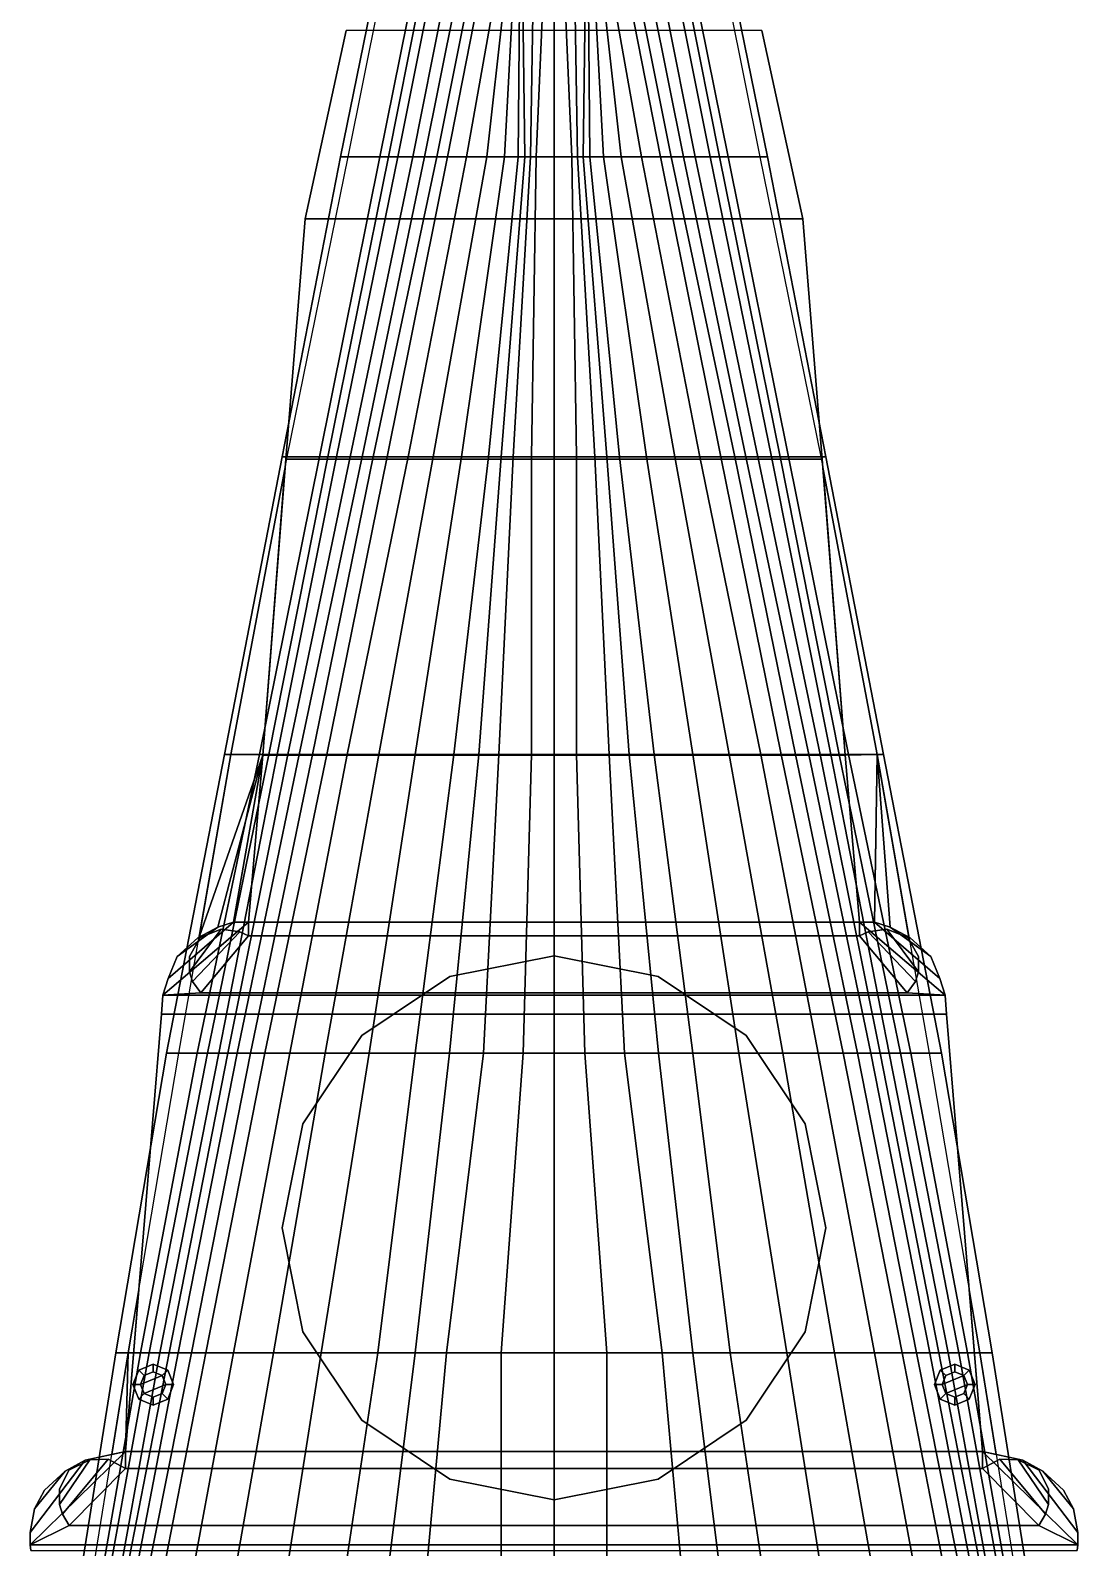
# Model space of a CAD drawing. Extents: x -14 to 14, y -80 to 101.
# Drawn here: x -10.23 to 10.23, y 51.73 to 81.35 of the extents above; entities that cross this region are included whole.
import ezdxf

# ---------------------------------------------------------------- set-up
doc = ezdxf.new("R2010")
doc.units = 0
doc.layers.get('0').update_dxf_attribs({"linetype": 'CONTINUOUS'})
doc.layers.add('CITADELLE', color=3, linetype='CONTINUOUS')
doc.layers.add('SUPERSTRUCTURE', color=4, linetype='CONTINUOUS')

msp = doc.modelspace()

# ---------------------------------------------------------------- linework, layer by layer
for points in [[(-2.95, 84.85, 1.9), (-2.2, 84.85, -2.09), (-3.4, 78.88, -2.09), (-4.17, 78.88, 1.9)], [(-2.82, 84.85, 1.9), (-2.95, 84.85, 1.9), (-4.17, 78.88, 1.9), (-4.02, 78.88, 1.9)], [(-2.2, 84.85, -2.09), (-2.05, 84.85, -3.04), (-3.23, 78.88, -3.04), (-3.4, 78.88, -2.09)], [(-2.05, 84.85, -3.04), (-1.86, 84.85, -3.26), (-3.05, 78.88, -3.26), (-3.23, 78.88, -3.04)], [(-1.86, 84.85, -3.26), (-1.57, 84.85, -4.64), (-2.76, 78.88, -4.64), (-3.05, 78.88, -3.26)], [(-1.57, 84.85, -4.64), (-1.33, 84.85, -5.55), (-2.53, 78.88, -5.55), (-2.76, 78.88, -4.64)], [(-1.33, 84.85, -5.55), (-1.1, 84.85, -6.29), (-2.29, 78.88, -6.29), (-2.53, 78.88, -5.55)], [(-1.1, 84.85, -6.29), (-0.91, 84.85, -6.87), (-2.08, 78.88, -6.87), (-2.29, 78.88, -6.29)], [(-0.91, 84.85, -6.87), (-0.65, 84.85, -7.58), (-1.71, 78.88, -7.58), (-2.08, 78.88, -6.87)], [(-0.65, 84.85, -7.58), (-0.65, 84.85, -7.58), (-1.31, 78.88, -8.23), (-1.71, 78.88, -7.58)], [(-0.65, 84.85, -7.58), (-0.65, 84.85, -7.58), (-0.97, 78.88, -8.76), (-1.31, 78.88, -8.23)], [(-0.65, 84.85, -7.58), (-0.65, 84.85, -7.58), (-0.7, 78.88, -9.13), (-0.97, 78.88, -8.76)], [(-0.65, 84.85, -7.58), (-0.65, 84.85, -7.58), (-0.57, 78.88, -9.3), (-0.7, 78.88, -9.13)], [(-0.65, 84.85, -7.58), (-0.36, 84.85, -8.23), (-0.46, 78.88, -9.42), (-0.57, 78.88, -9.3)], [(-0.36, 84.85, -8.23), (-0.09, 84.85, -8.89), (-0.35, 78.88, -9.51), (-0.46, 78.88, -9.42)], [(-0.09, 84.85, -8.89), (0, 84.85, -8.89), (0, 78.88, -9.55), (-0.35, 78.88, -9.51)], [(0.35, 78.88, -9.51), (0, 78.88, -9.55), (0, 84.85, -8.89), (0.09, 84.85, -8.89)], [(0.46, 78.88, -9.42), (0.35, 78.88, -9.51), (0.09, 84.85, -8.89), (0.36, 84.85, -8.23)], [(0.57, 78.88, -9.3), (0.46, 78.88, -9.42), (0.36, 84.85, -8.23), (0.65, 84.85, -7.58)], [(0.7, 78.88, -9.13), (0.57, 78.88, -9.3), (0.65, 84.85, -7.58)], [(2.08, 78.88, -6.87), (1.71, 78.88, -7.58), (0.65, 84.85, -7.58), (0.91, 84.85, -6.87)], [(1.71, 78.88, -7.58), (1.31, 78.88, -8.23), (0.65, 84.85, -7.58)], [(1.31, 78.88, -8.23), (0.97, 78.88, -8.76), (0.65, 84.85, -7.58)], [(0.97, 78.88, -8.76), (0.7, 78.88, -9.13), (0.65, 84.85, -7.58)], [(2.29, 78.88, -6.29), (2.08, 78.88, -6.87), (0.91, 84.85, -6.87), (1.1, 84.85, -6.29)], [(2.53, 78.88, -5.55), (2.29, 78.88, -6.29), (1.1, 84.85, -6.29), (1.33, 84.85, -5.55)], [(2.76, 78.88, -4.64), (2.53, 78.88, -5.55), (1.33, 84.85, -5.55), (1.57, 84.85, -4.64)], [(3.05, 78.88, -3.26), (2.76, 78.88, -4.64), (1.57, 84.85, -4.64), (1.86, 84.85, -3.26)], [(3.23, 78.88, -3.04), (3.05, 78.88, -3.26), (1.86, 84.85, -3.26), (2.05, 84.85, -3.04)], [(3.4, 78.88, -2.09), (3.23, 78.88, -3.04), (2.05, 84.85, -3.04), (2.2, 84.85, -2.09)], [(4.17, 78.88, 1.9), (3.4, 78.88, -2.09), (2.2, 84.85, -2.09), (2.95, 84.85, 1.9)], [(4.02, 78.88, 1.9), (4.17, 78.88, 1.9), (2.95, 84.85, 1.9), (2.82, 84.85, 1.9)], [(-4.17, 78.88, 1.9), (-3.4, 78.88, -2.09), (-4.58, 73.02, -2.09), (-5.31, 73.02, 1.9)], [(-4.02, 78.88, 1.9), (-4.17, 78.88, 1.9), (-5.31, 73.02, 1.9), (-5.21, 73.02, 1.9)], [(-3.4, 78.88, -2.09), (-3.23, 78.88, -3.04), (-4.42, 73.02, -3.04), (-4.58, 73.02, -2.09)], [(-3.23, 78.88, -3.04), (-3.05, 78.88, -3.26), (-4.25, 73.02, -3.26), (-4.42, 73.02, -3.04)], [(-3.05, 78.88, -3.26), (-2.76, 78.88, -4.64), (-3.98, 73.02, -4.64), (-4.25, 73.02, -3.26)], [(-2.76, 78.88, -4.64), (-2.53, 78.88, -5.55), (-3.75, 73.02, -5.55), (-3.98, 73.02, -4.64)], [(-2.53, 78.88, -5.55), (-2.29, 78.88, -6.29), (-3.53, 73.02, -6.29), (-3.75, 73.02, -5.55)], [(-2.29, 78.88, -6.29), (-2.08, 78.88, -6.87), (-3.26, 73.02, -6.87), (-3.53, 73.02, -6.29)], [(-2.08, 78.88, -6.87), (-1.71, 78.88, -7.58), (-2.85, 73.02, -7.58), (-3.26, 73.02, -6.87)], [(-1.71, 78.88, -7.58), (-1.31, 78.88, -8.23), (-2.36, 73.02, -8.23), (-2.85, 73.02, -7.58)], [(-1.31, 78.88, -8.23), (-0.97, 78.88, -8.76), (-1.81, 73.02, -8.76), (-2.36, 73.02, -8.23)], [(-0.97, 78.88, -8.76), (-0.7, 78.88, -9.13), (-1.28, 73.02, -9.13), (-1.81, 73.02, -8.76)], [(-0.7, 78.88, -9.13), (-0.57, 78.88, -9.3), (-1.03, 73.02, -9.3), (-1.28, 73.02, -9.13)], [(-0.57, 78.88, -9.3), (-0.46, 78.88, -9.42), (-0.8, 73.02, -9.42), (-1.03, 73.02, -9.3)], [(-0.46, 78.88, -9.42), (-0.35, 78.88, -9.51), (-0.44, 73.02, -9.51), (-0.8, 73.02, -9.42)], [(-0.35, 78.88, -9.51), (0, 78.88, -9.55), (0, 73.02, -9.55), (-0.44, 73.02, -9.51)], [(0.44, 73.02, -9.51), (0, 73.02, -9.55), (0, 78.88, -9.55), (0.35, 78.88, -9.51)], [(0.8, 73.02, -9.42), (0.44, 73.02, -9.51), (0.35, 78.88, -9.51), (0.46, 78.88, -9.42)], [(1.03, 73.02, -9.3), (0.8, 73.02, -9.42), (0.46, 78.88, -9.42), (0.57, 78.88, -9.3)], [(1.28, 73.02, -9.13), (1.03, 73.02, -9.3), (0.57, 78.88, -9.3), (0.7, 78.88, -9.13)], [(1.81, 73.02, -8.76), (1.28, 73.02, -9.13), (0.7, 78.88, -9.13), (0.97, 78.88, -8.76)], [(2.36, 73.02, -8.23), (1.81, 73.02, -8.76), (0.97, 78.88, -8.76), (1.31, 78.88, -8.23)], [(2.85, 73.02, -7.58), (2.36, 73.02, -8.23), (1.31, 78.88, -8.23), (1.71, 78.88, -7.58)], [(3.26, 73.02, -6.87), (2.85, 73.02, -7.58), (1.71, 78.88, -7.58), (2.08, 78.88, -6.87)], [(3.53, 73.02, -6.29), (3.26, 73.02, -6.87), (2.08, 78.88, -6.87), (2.29, 78.88, -6.29)], [(3.75, 73.02, -5.55), (3.53, 73.02, -6.29), (2.29, 78.88, -6.29), (2.53, 78.88, -5.55)], [(3.98, 73.02, -4.64), (3.75, 73.02, -5.55), (2.53, 78.88, -5.55), (2.76, 78.88, -4.64)], [(4.25, 73.02, -3.26), (3.98, 73.02, -4.64), (2.76, 78.88, -4.64), (3.05, 78.88, -3.26)], [(4.42, 73.02, -3.04), (4.25, 73.02, -3.26), (3.05, 78.88, -3.26), (3.23, 78.88, -3.04)], [(4.58, 73.02, -2.09), (4.42, 73.02, -3.04), (3.23, 78.88, -3.04), (3.4, 78.88, -2.09)], [(5.31, 73.02, 1.9), (4.58, 73.02, -2.09), (3.4, 78.88, -2.09), (4.17, 78.88, 1.9)], [(5.21, 73.02, 1.9), (5.31, 73.02, 1.9), (4.17, 78.88, 1.9), (4.02, 78.88, 1.9)], [(-5.21, 73.02, 1.9), (-5.31, 73.02, 1.9), (-6.44, 67.21, 1.89), (-6.31, 67.21, 1.9)], [(-5.31, 73.02, 1.9), (-4.58, 73.02, -2.09), (-5.75, 67.21, -2.09), (-6.44, 67.21, 1.89)], [(-4.58, 73.02, -2.09), (-4.42, 73.02, -3.04), (-5.57, 67.21, -3.04), (-5.75, 67.21, -2.09)], [(-4.42, 73.02, -3.04), (-4.25, 73.02, -3.26), (-5.41, 67.21, -3.26), (-5.57, 67.21, -3.04)], [(-4.25, 73.02, -3.26), (-3.98, 73.02, -4.64), (-5.2, 67.21, -4.64), (-5.41, 67.21, -3.26)], [(-3.98, 73.02, -4.64), (-3.75, 73.02, -5.55), (-4.98, 67.21, -5.55), (-5.2, 67.21, -4.64)], [(-3.75, 73.02, -5.55), (-3.53, 73.02, -6.29), (-4.72, 67.21, -6.29), (-4.98, 67.21, -5.55)], [(-3.53, 73.02, -6.29), (-3.26, 73.02, -6.87), (-4.44, 67.21, -6.87), (-4.72, 67.21, -6.29)], [(-3.26, 73.02, -6.87), (-2.85, 73.02, -7.58), (-4.04, 67.21, -7.58), (-4.44, 67.21, -6.87)], [(-2.85, 73.02, -7.58), (-2.36, 73.02, -8.23), (-3.42, 67.21, -8.23), (-4.04, 67.21, -7.58)], [(-2.36, 73.02, -8.23), (-1.81, 73.02, -8.76), (-2.71, 67.21, -8.76), (-3.42, 67.21, -8.23)], [(-1.81, 73.02, -8.76), (-1.28, 73.02, -9.13), (-1.96, 67.21, -9.13), (-2.71, 67.21, -8.76)], [(-1.28, 73.02, -9.13), (-1.03, 73.02, -9.3), (-1.47, 67.21, -9.3), (-1.96, 67.21, -9.13)], [(-1.03, 73.02, -9.3), (-0.8, 73.02, -9.42), (-1.08, 67.21, -9.42), (-1.47, 67.21, -9.3)], [(-0.8, 73.02, -9.42), (-0.44, 73.02, -9.51), (-0.44, 67.21, -9.51), (-1.08, 67.21, -9.42)], [(-0.44, 73.02, -9.51), (0, 73.02, -9.55), (0, 67.21, -9.55), (-0.44, 67.21, -9.51)], [(0.44, 67.21, -9.51), (0, 67.21, -9.55), (0, 73.02, -9.55), (0.44, 73.02, -9.51)], [(1.08, 67.21, -9.42), (0.44, 67.21, -9.51), (0.44, 73.02, -9.51), (0.8, 73.02, -9.42)], [(1.47, 67.21, -9.3), (1.08, 67.21, -9.42), (0.8, 73.02, -9.42), (1.03, 73.02, -9.3)], [(1.96, 67.21, -9.13), (1.47, 67.21, -9.3), (1.03, 73.02, -9.3), (1.28, 73.02, -9.13)], [(2.71, 67.21, -8.76), (1.96, 67.21, -9.13), (1.28, 73.02, -9.13), (1.81, 73.02, -8.76)], [(3.42, 67.21, -8.23), (2.71, 67.21, -8.76), (1.81, 73.02, -8.76), (2.36, 73.02, -8.23)], [(4.04, 67.21, -7.58), (3.42, 67.21, -8.23), (2.36, 73.02, -8.23), (2.85, 73.02, -7.58)], [(4.44, 67.21, -6.87), (4.04, 67.21, -7.58), (2.85, 73.02, -7.58), (3.26, 73.02, -6.87)], [(4.72, 67.21, -6.29), (4.44, 67.21, -6.87), (3.26, 73.02, -6.87), (3.53, 73.02, -6.29)], [(4.98, 67.21, -5.55), (4.72, 67.21, -6.29), (3.53, 73.02, -6.29), (3.75, 73.02, -5.55)], [(5.2, 67.21, -4.64), (4.98, 67.21, -5.55), (3.75, 73.02, -5.55), (3.98, 73.02, -4.64)], [(5.41, 67.21, -3.26), (5.2, 67.21, -4.64), (3.98, 73.02, -4.64), (4.25, 73.02, -3.26)], [(5.57, 67.21, -3.04), (5.41, 67.21, -3.26), (4.25, 73.02, -3.26), (4.42, 73.02, -3.04)], [(5.75, 67.21, -2.09), (5.57, 67.21, -3.04), (4.42, 73.02, -3.04), (4.58, 73.02, -2.09)], [(6.44, 67.21, 1.89), (5.75, 67.21, -2.09), (4.58, 73.02, -2.09), (5.31, 73.02, 1.9)], [(6.31, 67.21, 1.9), (6.44, 67.21, 1.89), (5.31, 73.02, 1.9), (5.21, 73.02, 1.9)], [(-6.934, 63.644, 1.9), (-5.69, 67.2, 1.9), (-5.256, 72.779, 1.9), (-6.31, 67.21, 1.9)], [(5.69, 67.2, 1.9), (6.31, 67.21, 1.9), (5.256, 72.779, 1.9)], [(-6.44, 67.21, 1.89), (-5.75, 67.21, -2.09), (-6.97, 61.38, -2.09), (-7.57, 61.38, 1.87)], [(-6.31, 67.21, 1.9), (-6.44, 67.21, 1.89), (-7.57, 61.38, 1.87), (-7.33, 61.38, 1.9)], [(-5.75, 67.21, -2.09), (-5.57, 67.21, -3.04), (-6.77, 61.38, -3.04), (-6.97, 61.38, -2.09)], [(-6.57, 63.84, 1.9), (-6.57, 63.84, 1.9), (-5.69, 67.2, 1.9), (-6.934, 63.644, 1.9)], [(-5.57, 67.21, -3.04), (-5.41, 67.21, -3.26), (-6.55, 61.38, -3.26), (-6.77, 61.38, -3.04)], [(-6.26, 63.94, 1.9), (-6.26, 63.94, 1.9), (-5.69, 67.2, 1.9), (-6.57, 63.84, 1.9)], [(-5.41, 67.21, -3.26), (-5.2, 67.21, -4.64), (-6.37, 61.38, -4.64), (-6.55, 61.38, -3.26)], [(-5.2, 67.21, -4.64), (-4.98, 67.21, -5.55), (-6.19, 61.38, -5.55), (-6.37, 61.38, -4.64)], [(-5.97, 63.94, 1.9), (-5.97, 63.94, 1.9), (-5.69, 67.2, 1.9), (-6.26, 63.94, 1.9)], [(-4.98, 67.21, -5.55), (-4.72, 67.21, -6.29), (-5.93, 61.38, -6.29), (-6.19, 61.38, -5.55)], [(-4.72, 67.21, -6.29), (-4.44, 67.21, -6.87), (-5.65, 61.38, -6.87), (-5.93, 61.38, -6.29)], [(-4.44, 67.21, -6.87), (-4.04, 67.21, -7.58), (-5.16, 61.38, -7.58), (-5.65, 61.38, -6.87)], [(-4.04, 67.21, -7.58), (-3.42, 67.21, -8.23), (-4.47, 61.38, -8.23), (-5.16, 61.38, -7.58)], [(-3.42, 67.21, -8.23), (-2.71, 67.21, -8.76), (-3.61, 61.38, -8.76), (-4.47, 61.38, -8.23)], [(-2.71, 67.21, -8.76), (-1.96, 67.21, -9.13), (-2.71, 61.38, -9.13), (-3.61, 61.38, -8.76)], [(-1.96, 67.21, -9.13), (-1.47, 67.21, -9.3), (-2.04, 61.38, -9.3), (-2.71, 61.38, -9.13)], [(-1.47, 67.21, -9.3), (-1.08, 67.21, -9.42), (-1.38, 61.38, -9.42), (-2.04, 61.38, -9.3)], [(-1.08, 67.21, -9.42), (-0.44, 67.21, -9.51), (-0.6, 61.38, -9.51), (-1.38, 61.38, -9.42)], [(-0.44, 67.21, -9.51), (0, 67.21, -9.55), (0, 61.38, -9.55), (-0.6, 61.38, -9.51)], [(0.6, 61.38, -9.51), (0, 61.38, -9.55), (0, 67.21, -9.55), (0.44, 67.21, -9.51)], [(1.38, 61.38, -9.42), (0.6, 61.38, -9.51), (0.44, 67.21, -9.51), (1.08, 67.21, -9.42)], [(2.04, 61.38, -9.3), (1.38, 61.38, -9.42), (1.08, 67.21, -9.42), (1.47, 67.21, -9.3)], [(2.71, 61.38, -9.13), (2.04, 61.38, -9.3), (1.47, 67.21, -9.3), (1.96, 67.21, -9.13)], [(3.61, 61.38, -8.76), (2.71, 61.38, -9.13), (1.96, 67.21, -9.13), (2.71, 67.21, -8.76)], [(4.47, 61.38, -8.23), (3.61, 61.38, -8.76), (2.71, 67.21, -8.76), (3.42, 67.21, -8.23)], [(5.16, 61.38, -7.58), (4.47, 61.38, -8.23), (3.42, 67.21, -8.23), (4.04, 67.21, -7.58)], [(5.65, 61.38, -6.87), (5.16, 61.38, -7.58), (4.04, 67.21, -7.58), (4.44, 67.21, -6.87)], [(5.93, 61.38, -6.29), (5.65, 61.38, -6.87), (4.44, 67.21, -6.87), (4.72, 67.21, -6.29)], [(6.19, 61.38, -5.55), (5.93, 61.38, -6.29), (4.72, 67.21, -6.29), (4.98, 67.21, -5.55)], [(6.37, 61.38, -4.64), (6.19, 61.38, -5.55), (4.98, 67.21, -5.55), (5.2, 67.21, -4.64)], [(6.55, 61.38, -3.26), (6.37, 61.38, -4.64), (5.2, 67.21, -4.64), (5.41, 67.21, -3.26)], [(6.77, 61.38, -3.04), (6.55, 61.38, -3.26), (5.41, 67.21, -3.26), (5.57, 67.21, -3.04)], [(6.97, 61.38, -2.09), (6.77, 61.38, -3.04), (5.57, 67.21, -3.04), (5.75, 67.21, -2.09)], [(5.97, 63.94, 1.9), (6.26, 63.94, 1.9), (6.31, 67.21, 1.9), (5.69, 67.2, 1.9)], [(7.57, 61.38, 1.87), (6.97, 61.38, -2.09), (5.75, 67.21, -2.09), (6.44, 67.21, 1.89)], [(6.26, 63.94, 1.9), (6.57, 63.84, 1.9), (6.311, 67.207, 1.9)], [(7.33, 61.38, 1.9), (7.57, 61.38, 1.87), (6.44, 67.21, 1.89), (6.31, 67.21, 1.9)], [(6.57, 63.84, 1.9), (6.934, 63.644, 1.9), (6.311, 67.207, 1.9)], [(-7.33, 61.38, 1.9), (-7.57, 61.38, 1.87), (-8.56, 55.53, 1.84), (-8.32, 55.53, 1.9)], [(-7.57, 61.38, 1.87), (-6.97, 61.38, -2.09), (-8.08, 55.53, -2.09), (-8.56, 55.53, 1.84)], [(-6.97, 61.38, -2.09), (-6.77, 61.38, -3.04), (-7.91, 55.53, -3.04), (-8.08, 55.53, -2.09)], [(-6.77, 61.38, -3.04), (-6.55, 61.38, -3.26), (-7.7, 55.53, -3.26), (-7.91, 55.53, -3.04)], [(-6.55, 61.38, -3.26), (-6.37, 61.38, -4.64), (-7.52, 55.53, -4.64), (-7.7, 55.53, -3.26)], [(-6.37, 61.38, -4.64), (-6.19, 61.38, -5.55), (-7.34, 55.53, -5.55), (-7.52, 55.53, -4.64)], [(-6.19, 61.38, -5.55), (-5.93, 61.38, -6.29), (-7.08, 55.53, -6.29), (-7.34, 55.53, -5.55)], [(-5.93, 61.38, -6.29), (-5.65, 61.38, -6.87), (-6.8, 55.53, -6.87), (-7.08, 55.53, -6.29)], [(-5.65, 61.38, -6.87), (-5.16, 61.38, -7.58), (-6.26, 55.53, -7.58), (-6.8, 55.53, -6.87)], [(-5.16, 61.38, -7.58), (-4.47, 61.38, -8.23), (-5.48, 55.53, -8.23), (-6.26, 55.53, -7.58)], [(-4.47, 61.38, -8.23), (-3.61, 61.38, -8.76), (-4.55, 55.53, -8.76), (-5.48, 55.53, -8.23)], [(-3.61, 61.38, -8.76), (-2.71, 61.38, -9.13), (-3.44, 55.53, -9.13), (-4.55, 55.53, -8.76)], [(-2.71, 61.38, -9.13), (-2.04, 61.38, -9.3), (-2.71, 55.53, -9.3), (-3.44, 55.53, -9.13)], [(-2.04, 61.38, -9.3), (-1.38, 61.38, -9.42), (-2.1, 55.53, -9.42), (-2.71, 55.53, -9.3)], [(-1.38, 61.38, -9.42), (-0.6, 61.38, -9.51), (-1.03, 55.53, -9.51), (-2.1, 55.53, -9.42)], [(-0.6, 61.38, -9.51), (0, 61.38, -9.55), (0, 55.53, -9.55), (-1.03, 55.53, -9.51)], [(1.03, 55.53, -9.51), (0, 55.53, -9.55), (0, 61.38, -9.55), (0.6, 61.38, -9.51)], [(2.11, 55.53, -9.42), (1.03, 55.53, -9.51), (0.6, 61.38, -9.51), (1.38, 61.38, -9.42)], [(2.71, 55.53, -9.3), (2.11, 55.53, -9.42), (1.38, 61.38, -9.42), (2.04, 61.38, -9.3)], [(3.44, 55.53, -9.13), (2.71, 55.53, -9.3), (2.04, 61.38, -9.3), (2.71, 61.38, -9.13)], [(4.55, 55.53, -8.76), (3.44, 55.53, -9.13), (2.71, 61.38, -9.13), (3.61, 61.38, -8.76)], [(5.48, 55.53, -8.23), (4.55, 55.53, -8.76), (3.61, 61.38, -8.76), (4.47, 61.38, -8.23)], [(6.26, 55.53, -7.58), (5.48, 55.53, -8.23), (4.47, 61.38, -8.23), (5.16, 61.38, -7.58)], [(6.8, 55.53, -6.87), (6.26, 55.53, -7.58), (5.16, 61.38, -7.58), (5.65, 61.38, -6.87)], [(7.08, 55.53, -6.29), (6.8, 55.53, -6.87), (5.65, 61.38, -6.87), (5.93, 61.38, -6.29)], [(7.34, 55.53, -5.55), (7.08, 55.53, -6.29), (5.93, 61.38, -6.29), (6.19, 61.38, -5.55)], [(7.52, 55.53, -4.64), (7.34, 55.53, -5.55), (6.19, 61.38, -5.55), (6.37, 61.38, -4.64)], [(7.7, 55.53, -3.26), (7.52, 55.53, -4.64), (6.37, 61.38, -4.64), (6.55, 61.38, -3.26)], [(7.91, 55.53, -3.04), (7.7, 55.53, -3.26), (6.55, 61.38, -3.26), (6.77, 61.38, -3.04)], [(8.08, 55.53, -2.09), (7.91, 55.53, -3.04), (6.77, 61.38, -3.04), (6.97, 61.38, -2.09)], [(8.56, 55.53, 1.84), (8.08, 55.53, -2.09), (6.97, 61.38, -2.09), (7.57, 61.38, 1.87)], [(8.32, 55.53, 1.9), (8.56, 55.53, 1.84), (7.57, 61.38, 1.87), (7.33, 61.38, 1.9)], [(-8.37, 53.6, 1.9), (-8.37, 53.6, 1.9), (-8.11, 56.77, 1.9), (-8.32, 55.53, 1.9)], [(8.639, 53.542, 1.9), (8.32, 55.53, 1.9), (8.11, 56.77, 1.9), (8.37, 53.6, 1.9)], [(-8.32, 55.53, 1.9), (-8.56, 55.53, 1.84), (-9.49, 49.67, 1.83), (-9.26, 49.67, 1.9)], [(-8.56, 55.53, 1.84), (-8.08, 55.53, -2.09), (-9.1, 49.67, -2.09), (-9.49, 49.67, 1.83)], [(-8.08, 55.53, -2.09), (-7.91, 55.53, -3.04), (-8.97, 49.67, -3.04), (-9.1, 49.67, -2.09)], [(-7.91, 55.53, -3.04), (-7.7, 55.53, -3.26), (-8.76, 49.67, -3.26), (-8.97, 49.67, -3.04)], [(-7.7, 55.53, -3.26), (-7.52, 55.53, -4.64), (-8.66, 49.67, -4.64), (-8.76, 49.67, -3.26)], [(-7.52, 55.53, -4.64), (-7.34, 55.53, -5.55), (-8.47, 49.67, -5.55), (-8.66, 49.67, -4.64)], [(-8.37, 53.6, 1.9), (-8.37, 53.6, 1.9), (-8.32, 55.53, 1.9), (-8.639, 53.542, 1.9)], [(-7.34, 55.53, -5.55), (-7.08, 55.53, -6.29), (-8.25, 49.67, -6.29), (-8.47, 49.67, -5.55)], [(-7.08, 55.53, -6.29), (-6.8, 55.53, -6.87), (-7.94, 49.67, -6.87), (-8.25, 49.67, -6.29)], [(-6.8, 55.53, -6.87), (-6.26, 55.53, -7.58), (-7.35, 49.67, -7.58), (-7.94, 49.67, -6.87)], [(-6.26, 55.53, -7.58), (-5.48, 55.53, -8.23), (-6.51, 49.67, -8.23), (-7.35, 49.67, -7.58)], [(-5.48, 55.53, -8.23), (-4.55, 55.53, -8.76), (-5.47, 49.67, -8.76), (-6.51, 49.67, -8.23)], [(-4.55, 55.53, -8.76), (-3.44, 55.53, -9.13), (-4.32, 49.67, -9.13), (-5.47, 49.67, -8.76)], [(-3.44, 55.53, -9.13), (-2.71, 55.53, -9.3), (-3.44, 49.67, -9.3), (-4.32, 49.67, -9.13)], [(-2.71, 55.53, -9.3), (-2.1, 55.53, -9.42), (-2.64, 49.67, -9.42), (-3.44, 49.67, -9.3)], [(-2.1, 55.53, -9.42), (-1.03, 55.53, -9.51), (-1.03, 49.67, -9.51), (-2.64, 49.67, -9.42)], [(-1.03, 55.53, -9.51), (0, 55.53, -9.55), (0, 49.67, -9.55), (-1.03, 49.67, -9.51)], [(1.03, 49.67, -9.51), (0, 49.67, -9.55), (0, 55.53, -9.55), (1.03, 55.53, -9.51)], [(2.64, 49.67, -9.42), (1.03, 49.67, -9.51), (1.03, 55.53, -9.51), (2.11, 55.53, -9.42)], [(3.44, 49.67, -9.3), (2.64, 49.67, -9.42), (2.11, 55.53, -9.42), (2.71, 55.53, -9.3)], [(4.32, 49.67, -9.13), (3.44, 49.67, -9.3), (2.71, 55.53, -9.3), (3.44, 55.53, -9.13)], [(5.47, 49.67, -8.76), (4.32, 49.67, -9.13), (3.44, 55.53, -9.13), (4.55, 55.53, -8.76)], [(6.51, 49.67, -8.23), (5.47, 49.67, -8.76), (4.55, 55.53, -8.76), (5.48, 55.53, -8.23)], [(7.35, 49.67, -7.58), (6.51, 49.67, -8.23), (5.48, 55.53, -8.23), (6.26, 55.53, -7.58)], [(7.94, 49.67, -6.87), (7.35, 49.67, -7.58), (6.26, 55.53, -7.58), (6.8, 55.53, -6.87)], [(8.25, 49.67, -6.29), (7.94, 49.67, -6.87), (6.8, 55.53, -6.87), (7.08, 55.53, -6.29)], [(8.47, 49.67, -5.55), (8.25, 49.67, -6.29), (7.08, 55.53, -6.29), (7.34, 55.53, -5.55)], [(8.66, 49.67, -4.64), (8.47, 49.67, -5.55), (7.34, 55.53, -5.55), (7.52, 55.53, -4.64)], [(8.76, 49.67, -3.26), (8.66, 49.67, -4.64), (7.52, 55.53, -4.64), (7.7, 55.53, -3.26)], [(8.97, 49.67, -3.04), (8.76, 49.67, -3.26), (7.7, 55.53, -3.26), (7.91, 55.53, -3.04)], [(9.1, 49.67, -2.09), (8.97, 49.67, -3.04), (7.91, 55.53, -3.04), (8.08, 55.53, -2.09)], [(9.49, 49.67, 1.83), (9.1, 49.67, -2.09), (8.08, 55.53, -2.09), (8.56, 55.53, 1.84)], [(9.26, 49.67, 1.9), (9.49, 49.67, 1.83), (8.56, 55.53, 1.84), (8.32, 55.53, 1.9)]]:
    msp.add_3dface(points)
at = {"layer": 'CITADELLE'}
for points in [[(-4.86, 77.67, 1.9), (-4.86, 77.67, 4.59), (-4.06, 81.35, 4.59), (-4.06, 81.35, 1.9)], [(-4.86, 77.67, 4.59), (4.86, 77.67, 4.59), (4.06, 81.35, 4.59), (-4.06, 81.35, 4.59)], [(4.86, 77.67, 4.59), (4.86, 77.67, 1.9), (4.06, 81.35, 1.9), (4.06, 81.35, 4.59)], [(-5.24, 72.98, 1.9), (-5.24, 72.98, 4.59), (-4.86, 77.67, 4.59), (-4.86, 77.67, 1.9)], [(4.86, 77.67, 4.59), (-4.86, 77.67, 4.59), (-5.24, 72.98, 4.59), (5.24, 72.98, 4.59)], [(5.24, 72.98, 4.59), (5.24, 72.98, 1.9), (4.86, 77.67, 1.9), (4.86, 77.67, 4.59)], [(-5.69, 67.2, 1.9), (-5.69, 67.2, 4.59), (-5.24, 72.98, 4.59), (-5.24, 72.98, 1.9)], [(-5.69, 67.2, 4.59), (5.69, 67.2, 4.59), (5.24, 72.98, 4.59), (-5.24, 72.98, 4.59)], [(5.69, 67.2, 4.59), (5.69, 67.2, 1.9), (5.24, 72.98, 1.9), (5.24, 72.98, 4.59)], [(-5.97, 63.94, 1.9), (-5.97, 63.94, 4.59), (-5.69, 67.2, 4.59), (-5.69, 67.2, 1.9)], [(5.69, 67.2, 4.59), (-5.69, 67.2, 4.59), (-5.97, 63.94, 4.59), (5.97, 63.94, 4.59)], [(5.97, 63.94, 4.59), (5.97, 63.94, 1.9), (5.69, 67.2, 1.9), (5.69, 67.2, 4.59)], [(-7.64, 62.51, 3.04), (-6.9, 62.56, 3.04), (-5.97, 63.67, 3.04), (-5.97, 63.94, 3.04)], [(-7.54, 62.84, 3.04), (-7.64, 62.51, 3.04), (-5.97, 63.94, 3.04), (-6.26, 63.94, 3.04)], [(-7.36, 63.27, 3.04), (-7.54, 62.84, 3.04), (-6.26, 63.94, 3.04), (-6.57, 63.84, 3.04)], [(-6.96, 63.63, 3.04), (-7.36, 63.27, 3.04), (-6.57, 63.84, 3.04), (-6.96, 63.63, 3.04)], [(-7.12, 62.97, 3.95), (-6.5, 63.8, 3.95), (-6.14, 63.75, 3.95), (-7.06, 62.78, 3.95)], [(-7.12, 63.27, 3.95), (-6.91, 63.64, 3.95), (-6.5, 63.8, 3.95), (-7.12, 62.97, 3.95)], [(-6.5, 63.8, 4.59), (-7.12, 62.97, 4.59), (-7.06, 62.78, 4.59), (-6.14, 63.75, 4.59)], [(-6.91, 63.64, 4.59), (-7.12, 63.27, 4.59), (-7.12, 62.97, 4.59), (-6.5, 63.8, 4.59)], [(-7.06, 62.78, 3.95), (-6.14, 63.75, 3.95), (-5.97, 63.67, 3.95), (-6.9, 62.56, 3.95)], [(-6.14, 63.75, 4.59), (-7.06, 62.78, 4.59), (-6.9, 62.56, 4.59), (-5.97, 63.67, 4.59)], [(-6.96, 63.63, 1.9), (-6.96, 63.63, 3.04), (-6.57, 63.84, 3.04), (-6.57, 63.84, 1.9)], [(-6.91, 63.64, 3.95), (-6.91, 63.64, 4.59), (-6.5, 63.8, 4.59), (-6.5, 63.8, 3.95)], [(-6.57, 63.84, 1.9), (-6.57, 63.84, 3.04), (-6.26, 63.94, 3.04), (-6.26, 63.94, 1.9)], [(-6.5, 63.8, 3.95), (-6.5, 63.8, 4.59), (-6.14, 63.75, 4.59), (-6.14, 63.75, 3.95)], [(-6.26, 63.94, 1.9), (-6.26, 63.94, 3.04), (-5.97, 63.94, 3.04), (-5.97, 63.94, 1.9)], [(-6.14, 63.75, 3.95), (-6.14, 63.75, 4.59), (-5.97, 63.67, 4.59), (-5.97, 63.67, 3.95)], [(-5.97, 63.67, 3.04), (-5.97, 63.67, 4.59), (-5.97, 63.94, 4.59), (-5.97, 63.94, 3.04)], [(5.97, 63.94, 4.59), (-5.97, 63.94, 4.59), (-5.97, 63.67, 4.59), (5.97, 63.67, 4.59)], [(6.26, 63.94, 3.04), (6.26, 63.94, 1.9), (5.97, 63.94, 1.9), (5.97, 63.94, 3.04)], [(5.97, 63.67, 4.59), (5.97, 63.67, 3.04), (5.97, 63.94, 3.04), (5.97, 63.94, 4.59)], [(6.26, 63.94, 3.04), (5.97, 63.94, 3.04), (7.64, 62.51, 3.04), (7.54, 62.84, 3.04)], [(5.97, 63.94, 3.04), (5.97, 63.67, 3.04), (6.9, 62.56, 3.04), (7.64, 62.51, 3.04)], [(6.14, 63.75, 4.59), (6.14, 63.75, 3.95), (5.97, 63.67, 3.95), (5.97, 63.67, 4.59)], [(6.14, 63.75, 3.95), (7.06, 62.78, 3.95), (6.9, 62.56, 3.95), (5.97, 63.67, 3.95)], [(7.06, 62.78, 4.59), (6.14, 63.75, 4.59), (5.97, 63.67, 4.59), (6.9, 62.56, 4.59)], [(6.5, 63.8, 4.59), (6.5, 63.8, 3.95), (6.14, 63.75, 3.95), (6.14, 63.75, 4.59)], [(6.5, 63.8, 3.95), (7.12, 62.97, 3.95), (7.06, 62.78, 3.95), (6.14, 63.75, 3.95)], [(7.12, 62.97, 4.59), (6.5, 63.8, 4.59), (6.14, 63.75, 4.59), (7.06, 62.78, 4.59)], [(6.57, 63.84, 3.04), (6.57, 63.84, 1.9), (6.26, 63.94, 1.9), (6.26, 63.94, 3.04)], [(6.57, 63.84, 3.04), (6.26, 63.94, 3.04), (7.54, 62.84, 3.04), (7.36, 63.27, 3.04)], [(6.91, 63.64, 4.59), (6.91, 63.64, 3.95), (6.5, 63.8, 3.95), (6.5, 63.8, 4.59)], [(6.91, 63.64, 3.95), (7.12, 63.27, 3.95), (7.12, 62.97, 3.95), (6.5, 63.8, 3.95)], [(7.12, 63.27, 4.59), (6.91, 63.64, 4.59), (6.5, 63.8, 4.59), (7.12, 62.97, 4.59)], [(6.96, 63.63, 3.04), (6.96, 63.63, 1.9), (6.57, 63.84, 1.9), (6.57, 63.84, 3.04)], [(6.96, 63.63, 3.04), (6.57, 63.84, 3.04), (7.36, 63.27, 3.04), (6.96, 63.63, 3.04)], [(-7.36, 63.27, 1.9), (-7.36, 63.27, 3.04), (-6.96, 63.63, 3.04), (-6.96, 63.63, 1.9)], [(-7.12, 63.27, 3.95), (-7.12, 63.27, 4.59), (-6.91, 63.64, 4.59), (-6.91, 63.64, 3.95)], [(-6.9, 62.56, 3.04), (-6.9, 62.56, 3.95), (-5.97, 63.67, 3.95), (-5.97, 63.67, 3.04)], [(5.97, 63.67, 4.59), (-5.97, 63.67, 4.59), (-6.9, 62.56, 4.59), (6.9, 62.56, 4.59)], [(5.97, 63.67, 3.04), (5.97, 63.67, 3.95), (6.9, 62.56, 3.95), (6.9, 62.56, 3.04)], [(7.12, 63.27, 4.59), (7.12, 63.27, 3.95), (6.91, 63.64, 3.95), (6.91, 63.64, 4.59)], [(7.36, 63.27, 3.04), (7.36, 63.27, 1.9), (6.96, 63.63, 1.9), (6.96, 63.63, 3.04)], [(-7.54, 62.84, 1.9), (-7.54, 62.84, 3.04), (-7.36, 63.27, 3.04), (-7.36, 63.27, 1.9)], [(-7.12, 62.97, 3.95), (-7.12, 62.97, 4.59), (-7.12, 63.27, 4.59), (-7.12, 63.27, 3.95)], [(7.12, 62.97, 4.59), (7.12, 62.97, 3.95), (7.12, 63.27, 3.95), (7.12, 63.27, 4.59)], [(7.54, 62.84, 3.04), (7.54, 62.84, 1.9), (7.36, 63.27, 1.9), (7.36, 63.27, 3.04)], [(-7.64, 62.51, 1.9), (-7.64, 62.51, 3.04), (-7.54, 62.84, 3.04), (-7.54, 62.84, 1.9)], [(-7.06, 62.78, 3.95), (-7.06, 62.78, 4.59), (-7.12, 62.97, 4.59), (-7.12, 62.97, 3.95)], [(7.06, 62.78, 4.59), (7.06, 62.78, 3.95), (7.12, 62.97, 3.95), (7.12, 62.97, 4.59)], [(7.64, 62.51, 3.04), (7.64, 62.51, 1.9), (7.54, 62.84, 1.9), (7.54, 62.84, 3.04)], [(-7.67, 62.14, 1.9), (-7.67, 62.14, 4.59), (-7.64, 62.51, 4.59), (-7.64, 62.51, 1.9)], [(7.64, 62.51, 4.59), (-7.64, 62.51, 4.59), (-7.67, 62.14, 4.59), (7.67, 62.14, 4.59)], [(-7.64, 62.51, 3.04), (-7.64, 62.51, 4.59), (-6.9, 62.56, 4.59), (-6.9, 62.56, 3.04)], [(6.9, 62.56, 4.59), (-6.9, 62.56, 4.59), (-7.64, 62.51, 4.59), (7.64, 62.51, 4.59)], [(-6.9, 62.56, 3.95), (-6.9, 62.56, 4.59), (-7.06, 62.78, 4.59), (-7.06, 62.78, 3.95)], [(6.9, 62.56, 4.59), (6.9, 62.56, 3.95), (7.06, 62.78, 3.95), (7.06, 62.78, 4.59)], [(7.64, 62.51, 4.59), (7.64, 62.51, 3.04), (6.9, 62.56, 3.04), (6.9, 62.56, 4.59)], [(7.67, 62.14, 4.59), (7.67, 62.14, 1.9), (7.64, 62.51, 1.9), (7.64, 62.51, 4.59)], [(-7.67, 62.14, 4.59), (-7.67, 62.14, 1.9), (-8.37, 53.6, 1.9), (-8.37, 53.6, 4.59)], [(7.67, 62.14, 4.59), (-7.67, 62.14, 4.59), (-8.37, 53.6, 4.59), (8.37, 53.6, 4.59)], [(7.67, 62.14, 1.9), (7.67, 62.14, 4.59), (8.37, 53.6, 4.59), (8.37, 53.6, 1.9)], [(-8.113, 55.193, 4.89), (-8.23, 54.91, 4.89), (-8.08, 54.91, 5.05), (-8.007, 55.087, 5.05)], [(-8.113, 55.193, 4.59), (-8.23, 54.91, 4.59), (-8.23, 54.91, 4.89), (-8.113, 55.193, 4.89)], [(-7.83, 55.31, 4.89), (-8.113, 55.193, 4.89), (-8.007, 55.087, 5.05), (-7.83, 55.16, 5.05)], [(-7.83, 55.31, 4.59), (-8.113, 55.193, 4.59), (-8.113, 55.193, 4.89), (-7.83, 55.31, 4.89)], [(-8.08, 54.91, 5.05), (-7.653, 55.087, 5.05), (-7.83, 55.16, 5.05), (-8.007, 55.087, 5.05)], [(-7.547, 55.193, 4.89), (-7.83, 55.31, 4.89), (-7.83, 55.16, 5.05), (-7.653, 55.087, 5.05)], [(-7.547, 55.193, 4.59), (-7.83, 55.31, 4.59), (-7.83, 55.31, 4.89), (-7.547, 55.193, 4.89)], [(-7.43, 54.91, 4.89), (-7.547, 55.193, 4.89), (-7.653, 55.087, 5.05), (-7.58, 54.91, 5.05)], [(-7.43, 54.91, 4.59), (-7.547, 55.193, 4.59), (-7.547, 55.193, 4.89), (-7.43, 54.91, 4.89)], [(7.547, 55.193, 4.59), (7.43, 54.91, 4.59), (7.43, 54.91, 4.89), (7.547, 55.193, 4.89)], [(7.547, 55.193, 4.89), (7.43, 54.91, 4.89), (7.58, 54.91, 5.05), (7.653, 55.087, 5.05)], [(7.83, 55.31, 4.59), (7.547, 55.193, 4.59), (7.547, 55.193, 4.89), (7.83, 55.31, 4.89)], [(7.83, 55.31, 4.89), (7.547, 55.193, 4.89), (7.653, 55.087, 5.05), (7.83, 55.16, 5.05)], [(7.58, 54.91, 5.05), (8.007, 55.087, 5.05), (7.83, 55.16, 5.05), (7.653, 55.087, 5.05)], [(8.113, 55.193, 4.59), (7.83, 55.31, 4.59), (7.83, 55.31, 4.89), (8.113, 55.193, 4.89)], [(8.113, 55.193, 4.89), (7.83, 55.31, 4.89), (7.83, 55.16, 5.05), (8.007, 55.087, 5.05)], [(8.23, 54.91, 4.89), (8.113, 55.193, 4.89), (8.007, 55.087, 5.05), (8.08, 54.91, 5.05)], [(8.23, 54.91, 4.59), (8.113, 55.193, 4.59), (8.113, 55.193, 4.89), (8.23, 54.91, 4.89)], [(-8.23, 54.91, 4.89), (-8.113, 54.627, 4.89), (-8.007, 54.733, 5.05), (-8.08, 54.91, 5.05)], [(-8.23, 54.91, 4.59), (-8.113, 54.627, 4.59), (-8.113, 54.627, 4.89), (-8.23, 54.91, 4.89)], [(-8.007, 54.733, 5.05), (-7.58, 54.91, 5.05), (-7.653, 55.087, 5.05), (-8.08, 54.91, 5.05)], [(-7.83, 54.66, 5.05), (-7.653, 54.733, 5.05), (-7.58, 54.91, 5.05), (-8.007, 54.733, 5.05)], [(-7.547, 54.627, 4.89), (-7.43, 54.91, 4.89), (-7.58, 54.91, 5.05), (-7.653, 54.733, 5.05)], [(-7.547, 54.627, 4.59), (-7.43, 54.91, 4.59), (-7.43, 54.91, 4.89), (-7.547, 54.627, 4.89)], [(7.43, 54.91, 4.59), (7.547, 54.627, 4.59), (7.547, 54.627, 4.89), (7.43, 54.91, 4.89)], [(7.43, 54.91, 4.89), (7.547, 54.627, 4.89), (7.653, 54.733, 5.05), (7.58, 54.91, 5.05)], [(7.653, 54.733, 5.05), (8.08, 54.91, 5.05), (8.007, 55.087, 5.05), (7.58, 54.91, 5.05)], [(7.83, 54.66, 5.05), (8.007, 54.733, 5.05), (8.08, 54.91, 5.05), (7.653, 54.733, 5.05)], [(8.113, 54.627, 4.89), (8.23, 54.91, 4.89), (8.08, 54.91, 5.05), (8.007, 54.733, 5.05)], [(8.113, 54.627, 4.59), (8.23, 54.91, 4.59), (8.23, 54.91, 4.89), (8.113, 54.627, 4.89)], [(-8.113, 54.627, 4.89), (-7.83, 54.51, 4.89), (-7.83, 54.66, 5.05), (-8.007, 54.733, 5.05)], [(-8.113, 54.627, 4.59), (-7.83, 54.51, 4.59), (-7.83, 54.51, 4.89), (-8.113, 54.627, 4.89)], [(-7.83, 54.51, 4.89), (-7.547, 54.627, 4.89), (-7.653, 54.733, 5.05), (-7.83, 54.66, 5.05)], [(-7.83, 54.51, 4.59), (-7.547, 54.627, 4.59), (-7.547, 54.627, 4.89), (-7.83, 54.51, 4.89)], [(7.547, 54.627, 4.89), (7.83, 54.51, 4.89), (7.83, 54.66, 5.05), (7.653, 54.733, 5.05)], [(7.547, 54.627, 4.59), (7.83, 54.51, 4.59), (7.83, 54.51, 4.89), (7.547, 54.627, 4.89)], [(7.83, 54.51, 4.89), (8.113, 54.627, 4.89), (8.007, 54.733, 5.05), (7.83, 54.66, 5.05)], [(7.83, 54.51, 4.59), (8.113, 54.627, 4.59), (8.113, 54.627, 4.89), (7.83, 54.51, 4.89)], [(-10.23, 52.02, 3.04), (-10.23, 51.78, 3.04), (-8.37, 53.6, 3.04), (-9.16, 53.43, 3.04)], [(-10.23, 51.78, 3.04), (-9.47, 52.16, 3.04), (-8.37, 53.27, 3.04), (-8.37, 53.6, 3.04)], [(-10.15, 52.48, 3.04), (-10.23, 52.02, 3.04), (-9.16, 53.43, 3.04), (-9.55, 53.22, 3.04)], [(-9.66, 52.57, 3.95), (-9.07, 53.44, 3.95), (-8.71, 53.45, 3.95), (-9.6, 52.38, 3.95)], [(-9.07, 53.44, 4.59), (-9.66, 52.57, 4.59), (-9.6, 52.38, 4.59), (-8.71, 53.45, 4.59)], [(-9.66, 52.87, 3.95), (-9.48, 53.24, 3.95), (-9.07, 53.44, 3.95), (-9.66, 52.57, 3.95)], [(-9.48, 53.24, 4.59), (-9.66, 52.87, 4.59), (-9.66, 52.57, 4.59), (-9.07, 53.44, 4.59)], [(-9.6, 52.38, 3.95), (-8.71, 53.45, 3.95), (-8.37, 53.27, 3.95), (-9.47, 52.16, 3.95)], [(-8.71, 53.45, 4.59), (-9.6, 52.38, 4.59), (-9.47, 52.16, 4.59), (-8.37, 53.27, 4.59)], [(-9.55, 53.22, 1.9), (-9.55, 53.22, 3.04), (-9.16, 53.43, 3.04), (-9.16, 53.43, 1.9)], [(-9.48, 53.24, 3.95), (-9.48, 53.24, 4.59), (-9.07, 53.44, 4.59), (-9.07, 53.44, 3.95)], [(-9.16, 53.43, 1.9), (-9.16, 53.43, 3.04), (-8.37, 53.6, 3.04), (-8.37, 53.6, 1.9)], [(-9.07, 53.44, 3.95), (-9.07, 53.44, 4.59), (-8.71, 53.45, 4.59), (-8.71, 53.45, 3.95)], [(-8.71, 53.45, 3.95), (-8.71, 53.45, 4.59), (-8.37, 53.27, 4.59), (-8.37, 53.27, 3.95)], [(-8.37, 53.27, 3.04), (-8.37, 53.27, 4.59), (-8.37, 53.6, 4.59), (-8.37, 53.6, 3.04)], [(8.37, 53.6, 4.59), (-8.37, 53.6, 4.59), (-8.37, 53.27, 4.59), (8.37, 53.27, 4.59)], [(9.16, 53.43, 3.04), (9.16, 53.43, 1.9), (8.37, 53.6, 1.9), (8.37, 53.6, 3.04)], [(8.37, 53.27, 4.59), (8.37, 53.27, 3.04), (8.37, 53.6, 3.04), (8.37, 53.6, 4.59)], [(8.37, 53.6, 3.04), (8.37, 53.27, 3.04), (9.47, 52.16, 3.04), (10.23, 51.78, 3.04)], [(9.16, 53.43, 3.04), (8.37, 53.6, 3.04), (10.23, 51.78, 3.04), (10.23, 52.02, 3.04)], [(8.71, 53.45, 4.59), (8.71, 53.45, 3.95), (8.37, 53.27, 3.95), (8.37, 53.27, 4.59)], [(8.71, 53.45, 3.95), (9.6, 52.38, 3.95), (9.47, 52.16, 3.95), (8.37, 53.27, 3.95)], [(9.6, 52.38, 4.59), (8.71, 53.45, 4.59), (8.37, 53.27, 4.59), (9.47, 52.16, 4.59)], [(9.07, 53.44, 4.59), (9.07, 53.44, 3.95), (8.71, 53.45, 3.95), (8.71, 53.45, 4.59)], [(9.07, 53.44, 3.95), (9.66, 52.57, 3.95), (9.6, 52.38, 3.95), (8.71, 53.45, 3.95)], [(9.66, 52.57, 4.59), (9.07, 53.44, 4.59), (8.71, 53.45, 4.59), (9.6, 52.38, 4.59)], [(9.48, 53.24, 4.59), (9.48, 53.24, 3.95), (9.07, 53.44, 3.95), (9.07, 53.44, 4.59)], [(9.48, 53.24, 3.95), (9.66, 52.87, 3.95), (9.66, 52.57, 3.95), (9.07, 53.44, 3.95)], [(9.66, 52.87, 4.59), (9.48, 53.24, 4.59), (9.07, 53.44, 4.59), (9.66, 52.57, 4.59)], [(9.55, 53.22, 3.04), (9.55, 53.22, 1.9), (9.16, 53.43, 1.9), (9.16, 53.43, 3.04)], [(9.55, 53.22, 3.04), (9.16, 53.43, 3.04), (10.23, 52.02, 3.04), (10.15, 52.48, 3.04)], [(-9.95, 52.85, 3.04), (-10.15, 52.48, 3.04), (-9.55, 53.22, 3.04), (-9.95, 52.85, 3.04)], [(-9.95, 52.85, 1.9), (-9.95, 52.85, 3.04), (-9.55, 53.22, 3.04), (-9.55, 53.22, 1.9)], [(-9.66, 52.87, 3.95), (-9.66, 52.87, 4.59), (-9.48, 53.24, 4.59), (-9.48, 53.24, 3.95)], [(-9.47, 52.16, 3.04), (-9.47, 52.16, 3.95), (-8.37, 53.27, 3.95), (-8.37, 53.27, 3.04)], [(8.37, 53.27, 4.59), (-8.37, 53.27, 4.59), (-9.47, 52.16, 4.59), (9.47, 52.16, 4.59)], [(8.37, 53.27, 3.04), (8.37, 53.27, 3.95), (9.47, 52.16, 3.95), (9.47, 52.16, 3.04)], [(9.66, 52.87, 4.59), (9.66, 52.87, 3.95), (9.48, 53.24, 3.95), (9.48, 53.24, 4.59)], [(9.95, 52.85, 3.04), (9.95, 52.85, 1.9), (9.55, 53.22, 1.9), (9.55, 53.22, 3.04)], [(9.95, 52.85, 3.04), (9.55, 53.22, 3.04), (10.15, 52.48, 3.04), (9.95, 52.85, 3.04)], [(-10.15, 52.48, 1.9), (-10.15, 52.48, 3.04), (-9.95, 52.85, 3.04), (-9.95, 52.85, 1.9)], [(-9.66, 52.57, 3.95), (-9.66, 52.57, 4.59), (-9.66, 52.87, 4.59), (-9.66, 52.87, 3.95)], [(9.66, 52.57, 4.59), (9.66, 52.57, 3.95), (9.66, 52.87, 3.95), (9.66, 52.87, 4.59)], [(10.15, 52.48, 3.04), (10.15, 52.48, 1.9), (9.95, 52.85, 1.9), (9.95, 52.85, 3.04)], [(-10.23, 52.02, 1.9), (-10.23, 52.02, 3.04), (-10.15, 52.48, 3.04), (-10.15, 52.48, 1.9)], [(-9.6, 52.38, 3.95), (-9.6, 52.38, 4.59), (-9.66, 52.57, 4.59), (-9.66, 52.57, 3.95)], [(9.6, 52.38, 4.59), (9.6, 52.38, 3.95), (9.66, 52.57, 3.95), (9.66, 52.57, 4.59)], [(10.23, 52.02, 3.04), (10.23, 52.02, 1.9), (10.15, 52.48, 1.9), (10.15, 52.48, 3.04)], [(-10.23, 51.78, 3.04), (-10.23, 51.78, 4.59), (-9.47, 52.16, 4.59), (-9.47, 52.16, 3.04)], [(9.47, 52.16, 4.59), (-9.47, 52.16, 4.59), (-10.23, 51.78, 4.59), (10.23, 51.78, 4.59)], [(-9.47, 52.16, 3.95), (-9.47, 52.16, 4.59), (-9.6, 52.38, 4.59), (-9.6, 52.38, 3.95)], [(9.47, 52.16, 4.59), (9.47, 52.16, 3.95), (9.6, 52.38, 3.95), (9.6, 52.38, 4.59)], [(10.23, 51.78, 4.59), (10.23, 51.78, 3.04), (9.47, 52.16, 3.04), (9.47, 52.16, 4.59)], [(-10.23, 51.78, 1.9), (-10.23, 51.78, 3.04), (-10.23, 52.02, 3.04), (-10.23, 52.02, 1.9)], [(10.23, 51.78, 3.04), (10.23, 51.78, 1.9), (10.23, 52.02, 1.9), (10.23, 52.02, 3.04)], [(-10.22, 51.67, 1.9), (-10.22, 51.67, 4.59), (-10.23, 51.78, 4.59), (-10.23, 51.78, 1.9)], [(10.23, 51.78, 4.59), (-10.23, 51.78, 4.59), (-10.22, 51.67, 4.59), (10.22, 51.67, 4.59)], [(10.22, 51.67, 4.59), (10.22, 51.67, 1.9), (10.23, 51.78, 1.9), (10.23, 51.78, 4.59)]]:
    msp.add_3dface(points, dxfattribs=at)
at = {"layer": 'SUPERSTRUCTURE'}
for points in [[(0, 63.28, 4.59), (-2.032, 62.876, 4.59), (-2.032, 62.876, 5.45), (0, 63.28, 5.45)], [(2.032, 62.876, 4.59), (0, 63.28, 4.59), (0, 63.28, 5.45), (2.032, 62.876, 5.45)], [(-2.032, 62.876, 4.59), (-3.755, 61.725, 4.59), (-3.755, 61.725, 5.45), (-2.032, 62.876, 5.45)], [(3.755, 61.725, 4.59), (2.032, 62.876, 4.59), (2.032, 62.876, 5.45), (3.755, 61.725, 5.45)], [(-3.755, 61.725, 4.59), (-4.906, 60.002, 4.59), (-4.906, 60.002, 5.45), (-3.755, 61.725, 5.45)], [(4.906, 60.002, 4.59), (3.755, 61.725, 4.59), (3.755, 61.725, 5.45), (4.906, 60.002, 5.45)], [(-4.906, 60.002, 4.59), (-5.31, 57.97, 4.59), (-5.31, 57.97, 5.45), (-4.906, 60.002, 5.45)], [(5.31, 57.97, 4.59), (4.906, 60.002, 4.59), (4.906, 60.002, 5.45), (5.31, 57.97, 5.45)], [(-5.31, 57.97, 4.59), (-4.906, 55.938, 4.59), (-4.906, 55.938, 5.45), (-5.31, 57.97, 5.45)], [(4.906, 55.938, 4.59), (5.31, 57.97, 4.59), (5.31, 57.97, 5.45), (4.906, 55.938, 5.45)], [(-4.906, 55.938, 4.59), (-3.755, 54.215, 4.59), (-3.755, 54.215, 5.45), (-4.906, 55.938, 5.45)], [(3.755, 54.215, 4.59), (4.906, 55.938, 4.59), (4.906, 55.938, 5.45), (3.755, 54.215, 5.45)], [(-3.755, 54.215, 4.59), (-2.032, 53.064, 4.59), (-2.032, 53.064, 5.45), (-3.755, 54.215, 5.45)], [(2.032, 53.064, 4.59), (3.755, 54.215, 4.59), (3.755, 54.215, 5.45), (2.032, 53.064, 5.45)], [(-2.032, 53.064, 4.59), (0, 52.66, 4.59), (0, 52.66, 5.45), (-2.032, 53.064, 5.45)], [(0, 52.66, 4.59), (2.032, 53.064, 4.59), (2.032, 53.064, 5.45), (0, 52.66, 5.45)]]:
    msp.add_3dface(points, dxfattribs=at)

doc.saveas('drawing.dxf')
